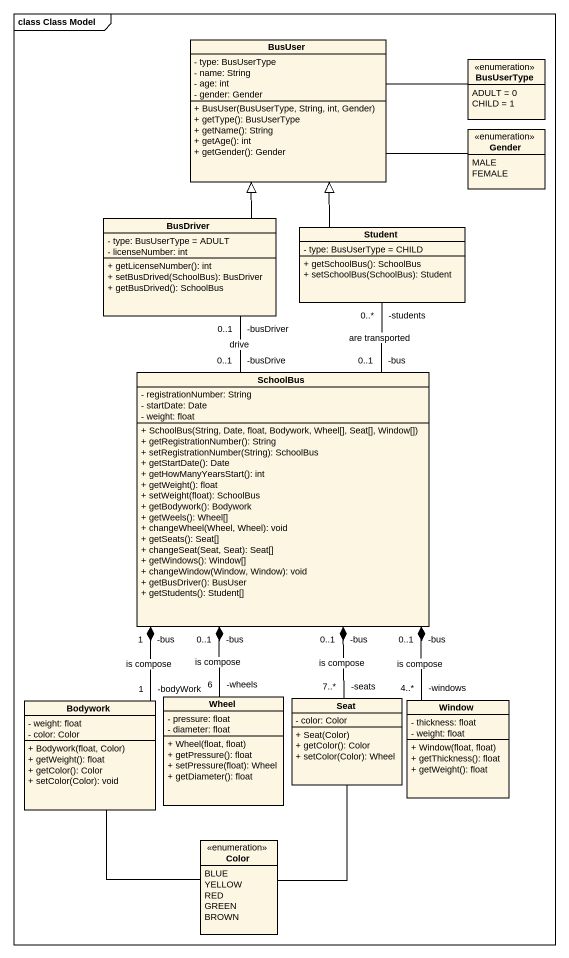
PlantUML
@startuml
mainframe class Class Model
hide circle
hide empty members
skinparam classAttributeIconSize 0
class BusUser {
  - type: BusUserType
  - name: String
  - age: int
  - gender: Gender
  + BusUser(BusUserType, String, int, Gender)
  + getType(): BusUserType
  + getName(): String
  + getAge(): int
  + getGender(): Gender
}
enum BusUserType {
  ADULT = 0
  CHILD = 1
}
enum Gender {
  MALE
  FEMALE
}
class BusDriver {
  - type: BusUserType = ADULT
  - licenseNumber: int
  + getLicenseNumber(): int
  + setBusDrived(SchoolBus): BusDriver
  + getBusDrived(): SchoolBus
}
class Student {
  - type: BusUserType = CHILD
  + getSchoolBus(): SchoolBus
  + setSchoolBus(SchoolBus): Student
}
class SchoolBus {
  - registrationNumber: String
  - startDate: Date
  - weight: float
  + SchoolBus(String, Date, float, Bodywork, Wheel[], Seat[], Window[])
  + getRegistrationNumber(): String
  + setRegistrationNumber(String): SchoolBus
  + getStartDate(): Date
  + getHowManyYearsStart(): int
  + getWeight(): float
  + setWeight(float): SchoolBus
  + getBodywork(): Bodywork
  + getWeels(): Wheel[]
  + changeWheel(Wheel, Wheel): void
  + getSeats(): Seat[]
  + changeSeat(Seat, Seat): Seat[]
  + getWindows(): Window[]
  + changeWindow(Window, Window): void
  + getBusDriver(): BusUser
  + getStudents(): Student[]
}
class Bodywork {
  - weight: float
  - color: Color
  + Bodywork(float, Color)
  + getWeight(): float
  + getColor(): Color
  + setColor(Color): void
}
class Wheel {
  - pressure: float
  - diameter: float
  + Wheel(float, float)
  + getPressure(): float
  + setPressure(float): Wheel
  + getDiameter(): float
}
class Seat {
  - color: Color
  + Seat(Color)
  + getColor(): Color
  + setColor(Color): Wheel
}
class Window {
  - thickness: float
  - weight: float
  + Window(float, float)
  + getThickness(): float
  + getWeight(): float
}
enum Color {
  BLUE
  YELLOW
  RED
  GREEN
  BROWN
}
BusUserType -left- BusUser
Gender -left- BusUser
BusDriver -up-|> BusUser
BusDriver "-busDriver\n0..1" -- "-busDrive\n0..1" SchoolBus : drive
Student -up-|> BusUser
Student "-students\n0..*" -- "-bus\n0..1" SchoolBus : are transported
Bodywork "-bodyWork\n1" -up-* "-bus\n1" SchoolBus : is compose
Wheel "-wheels\n6" -up-* "-bus\n0..1" SchoolBus : is compose
Seat "-seats\n7..*" -up-* "-bus\n0..1" SchoolBus : is compose
Seat -- Color
Window "-windows\n4..*" -up-* "-bus\n0..1" SchoolBus : is compose
Color -up- Bodywork
@enduml
